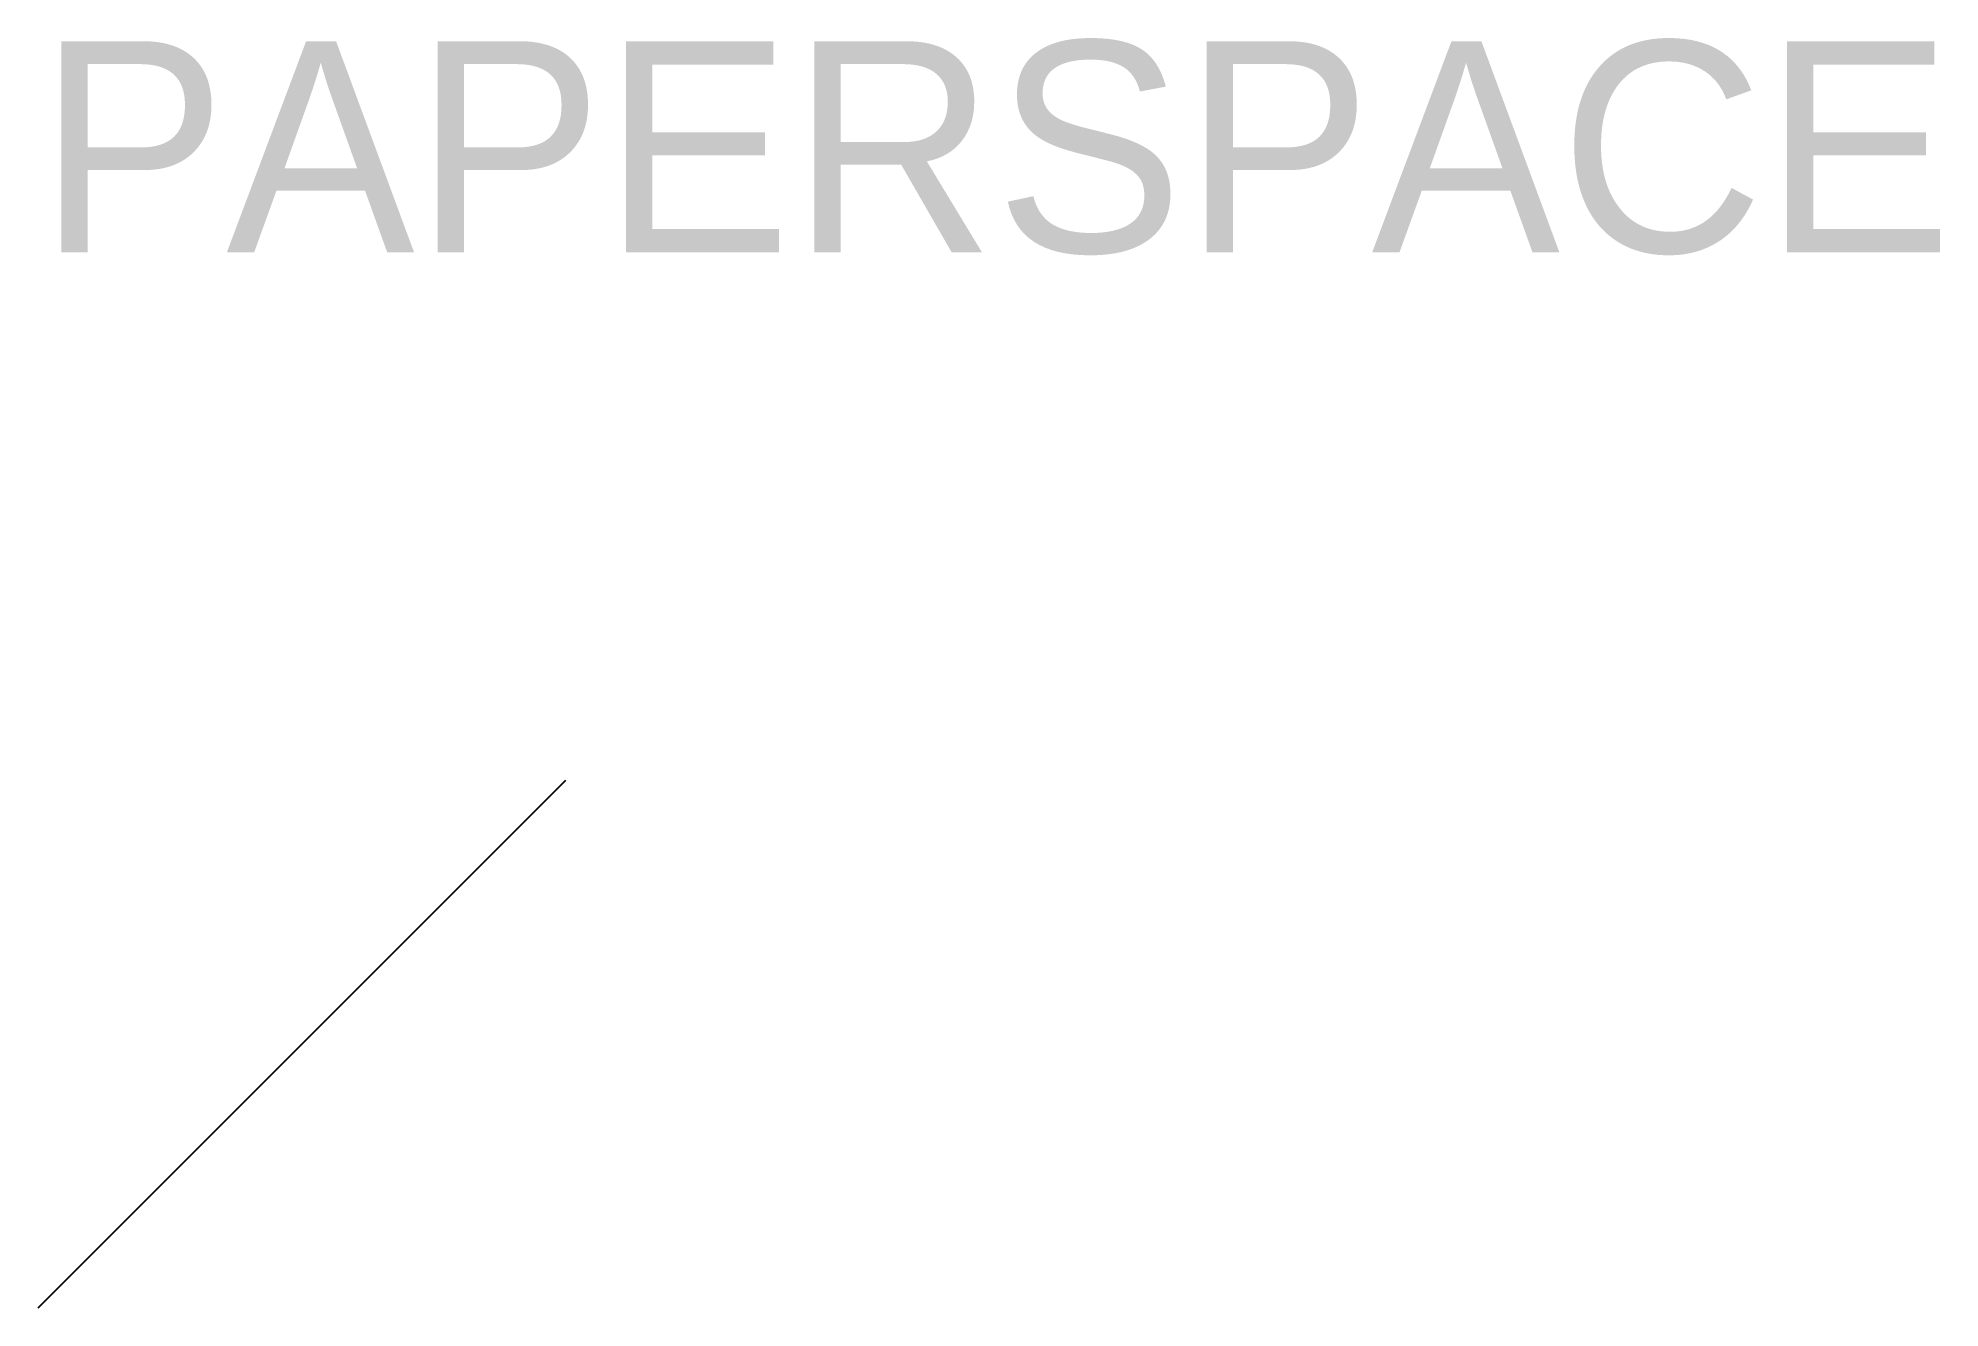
# Paper-space layout 'Layout1' of a CAD drawing. Header units: millimetres, sheet in inches. Extents: x 0 to 18, y 0 to 12.
import ezdxf

# ---------------------------------------------------------------- set-up
doc = ezdxf.new("R2010")
doc.units = ezdxf.units.MM

psp = doc.layouts.get("Layout1")

# ---------------------------------------------------------------- linework, layer by layer
psp.add_line((0, 0), (5, 5))

# ---------------------------------------------------------------- texts
psp.add_text('PAPERSPACE', height=2).set_placement((0, 10))

doc.saveas('drawing.dxf')
